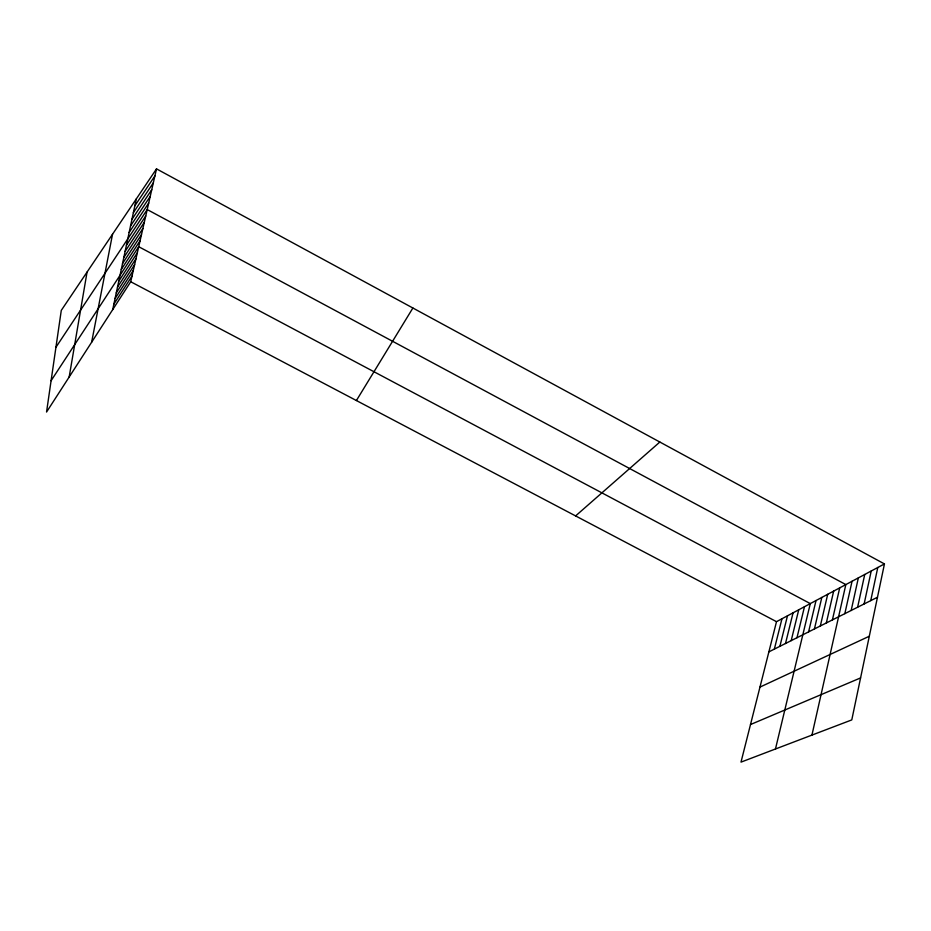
<?xml version="1.0" encoding="UTF-8"?>
<svg xmlns="http://www.w3.org/2000/svg" width="931" height="931" viewBox="0 0 931 931"><rect width="100%" height="100%" fill="white"/><g stroke="black" fill="none" stroke-linecap="round" stroke-linejoin="round"><path stroke-width="1.4" d="M69.162 377.032L87.06 272.085M91.634 342.236L112.535 234.216M884.45 563.93L851.784 719.907L740.995 762.128L776.512 621.675L884.45 563.93L156.513 168.872L61.283 310.384L46.55 412.037L130.712 281.744L156.513 168.872M870.753 600.611L877.782 567.491M112.709 309.627L136.298 198.92M864.131 603.951L871.218 571.017M857.614 607.233L864.736 574.474M851.178 610.468L858.347 577.895M844.836 613.657L852.051 581.27M811.937 735.094L845.837 584.587L147.214 209.568L55.941 347.275M832.407 619.906L839.704 587.868M826.332 622.967L833.664 591.104M820.327 625.981L827.706 594.292M814.416 628.96L821.817 597.434M808.585 631.893L816.022 600.542M775.465 748.99L810.296 603.602L138.719 246.715L51.089 380.709M796.971 637.735L804.477 606.721M791.199 640.633L798.728 609.793M785.508 643.507L793.061 612.819M779.887 646.323L787.475 615.81M774.348 649.116L781.959 618.766M356.398 400.539L412.887 308.01M113.885 304.123L132.004 276.123M116.282 292.858L134.634 264.613M115.072 298.525L133.308 270.409M117.504 287.097L135.973 258.737M118.749 281.243L137.334 252.767M122.531 263.531L141.465 234.693M121.263 269.466L140.081 240.745M123.811 257.515L142.874 228.549M126.441 245.19L145.736 215.992M125.115 251.393L144.293 222.323M130.526 225.977L150.217 196.418M129.141 232.482L148.704 203.039M131.934 219.367L151.753 189.691M134.82 205.844L154.895 175.924M133.366 212.664L153.312 182.86M575.602 515.925L659.846 442.039M768.878 651.863L877.479 597.237M759.975 687.09L869.31 636.245M750.491 724.551L860.581 677.919M130.712 281.744L776.512 621.675"/></g></svg>
